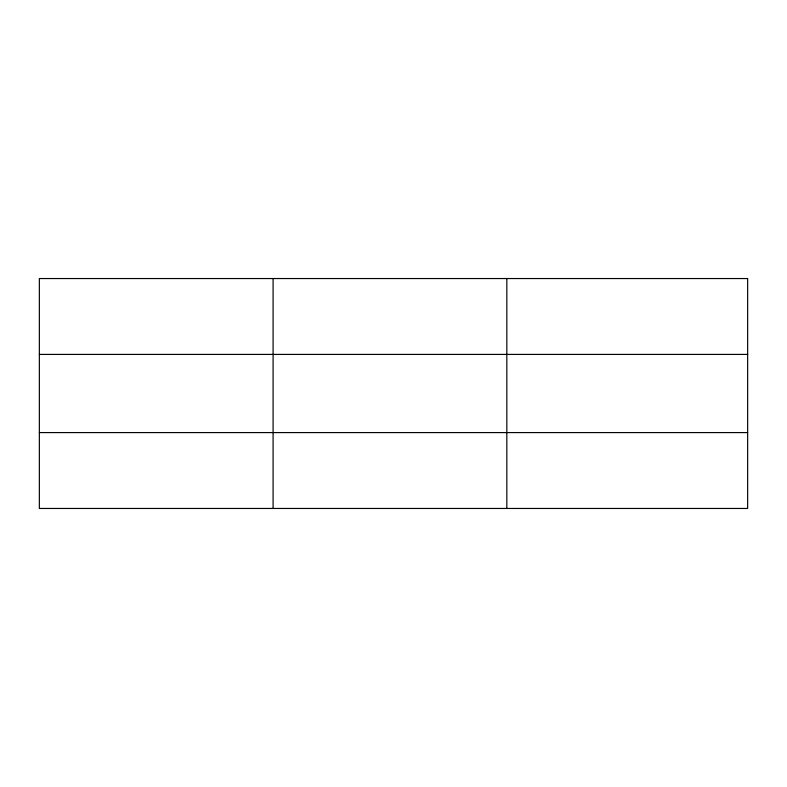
<?xml version="1.0" encoding="UTF-8"?>
<svg xmlns="http://www.w3.org/2000/svg" width="787" height="787" viewBox="0 0 787 787"><rect width="100%" height="100%" fill="white"/><g stroke="black" fill="none" stroke-linecap="round" stroke-linejoin="round"><path stroke-width="1.18" d="M273.089 508.461L273.089 278.539M506.828 508.461L506.828 278.539M747.65 354.416L747.65 278.539L39.35 278.539L39.35 508.461L747.65 508.461L747.65 354.416L39.35 354.416M39.35 432.584L747.65 432.584"/></g></svg>
